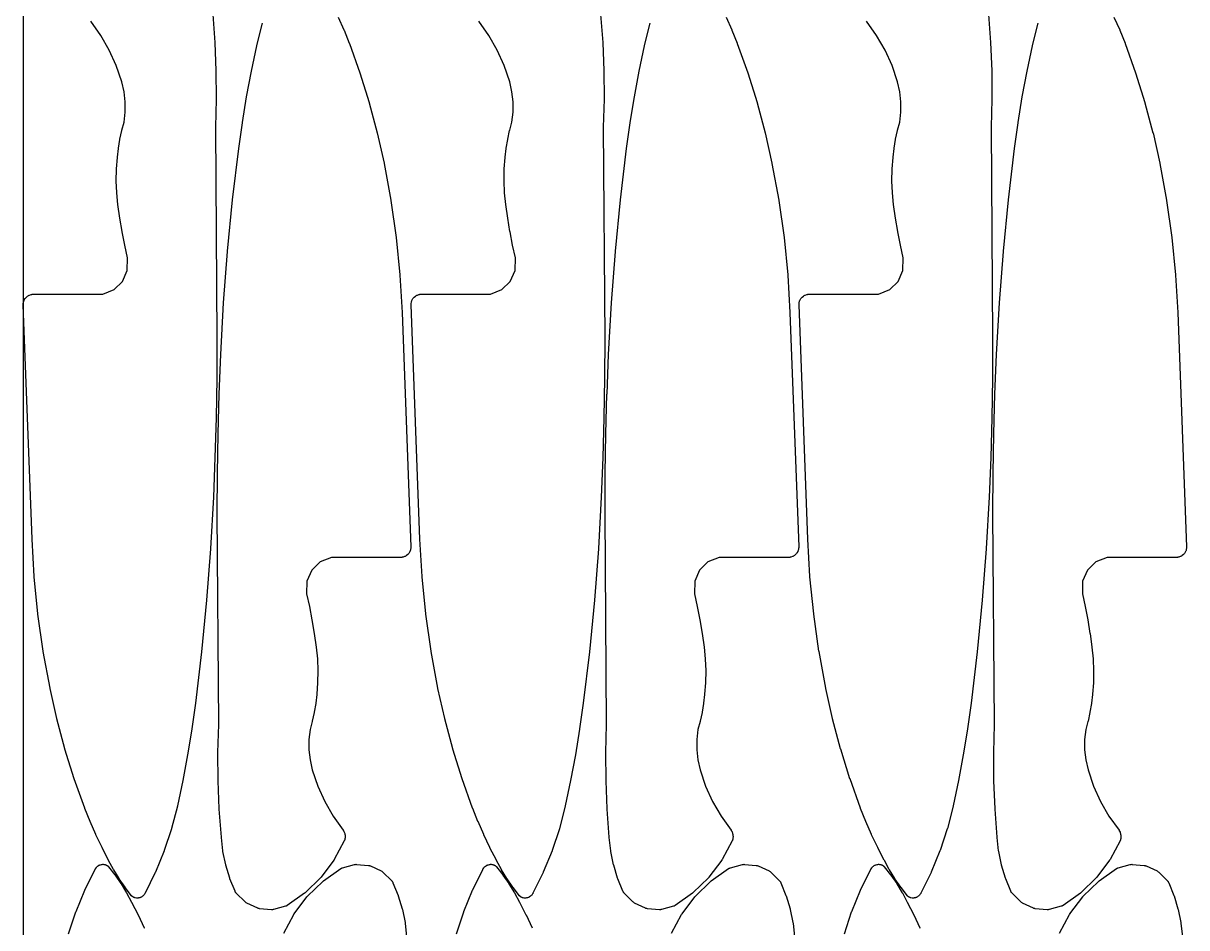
# Model space of a CAD drawing. Header units: metres. Extents: x 0 to 3000, y 0 to 1240.
# Drawn here: x 0 to 401.3, y 307.8 to 619.6 of the extents above; entities that cross this region are included whole.
import ezdxf

# ---------------------------------------------------------------- set-up
doc = ezdxf.new("R2010")
doc.units = ezdxf.units.M

msp = doc.modelspace()

# ---------------------------------------------------------------- linework, layer by layer
at = {"color": 7}
msp.add_lwpolyline([(0, 0), (3000, 0), (3000, 1240), (0, 1240), (0, 0)], close=True, dxfattribs=at)
at = {"color": 1}
for points in [[(65.35, 622.64), (66.07, 612.99), (66.07, 612.92), (66.46, 603.25), (66.46, 603.19), (66.53, 593.52), (66.53, 593.45), (66.27, 583.81), (66.79, 510.93), (66.79, 510.92), (66.79, 510.91), (66.74, 497.26), (66.74, 497.24), (66.51, 483.6), (66.51, 483.57), (66.13, 469.94), (66.13, 469.91), (65.58, 456.28), (65.58, 456.26), (65.58, 456.25), (64.58, 438.49), (64.58, 438.44), (63.21, 420.71), (63.21, 420.67), (61.48, 402.96), (61.47, 402.92), (59.37, 385.25), (59.37, 385.23), (59.37, 385.21), (58.12, 376.34), (58.11, 376.3), (56.67, 367.46), (56.66, 367.42), (55.02, 358.61), (55.01, 358.57), (53.17, 349.81), (53.16, 349.76), (53.15, 349.72), (51.18, 342.05), (51.14, 341.91), (48.64, 334.41), (48.6, 334.28), (45.59, 326.96), (45.53, 326.84), (42.03, 319.73), (42.02, 319.71), (42.01, 319.69), (41.97, 319.63), (41.93, 319.56), (41.92, 319.54), (41.91, 319.52), (41.7, 319.2), (41.58, 319.04), (41.45, 318.9), (41.31, 318.76), (41.15, 318.64), (40.84, 318.43), (40.68, 318.33), (40.51, 318.25), (40.33, 318.18), (40.15, 318.13), (39.78, 318.05), (39.59, 318.01), (39.4, 318), (39.2, 318), (39.01, 318.03), (38.62, 318.09), (38.57, 318.11), (38.52, 318.11), (38.48, 318.13), (38.43, 318.14), (38.38, 318.15), (38.33, 318.17), (38.29, 318.18), (38.25, 318.2), (38.2, 318.22), (38.15, 318.24), (38.11, 318.26), (38.07, 318.28), (38.02, 318.3), (37.98, 318.33), (37.94, 318.35), (37.9, 318.37), (37.85, 318.4), (37.81, 318.43), (37.77, 318.46), (37.73, 318.49), (37.7, 318.52), (37.65, 318.55), (37.62, 318.58), (37.59, 318.61), (37.55, 318.65), (37.51, 318.69), (37.48, 318.72), (37.45, 318.76), (37.42, 318.8), (37.38, 318.84), (35.2, 321.64), (35.13, 321.73), (33.11, 324.66), (33.04, 324.75), (31.19, 327.78), (31.13, 327.88), (29.45, 331.02), (29.44, 331.03), (29.43, 331.05), (27.19, 335.38), (27.16, 335.44), (25.06, 339.84), (25.03, 339.9), (23.07, 344.37), (23.05, 344.43), (21.23, 348.96), (21.22, 349), (21.21, 349.03), (17.6, 359.1), (17.57, 359.18), (14.39, 369.39), (14.36, 369.47), (11.6, 379.8), (11.58, 379.88), (9.24, 390.32), (9.23, 390.35), (9.23, 390.39), (6.89, 403.06), (6.88, 403.14), (5.07, 415.88), (5.06, 415.97), (3.79, 428.77), (3.78, 428.86), (3.03, 441.71), (3.03, 441.73), (3.03, 441.75), (0, 522.58), (0, 522.67), (0, 522.76), (0, 522.77), (0, 522.77), (0.01, 522.86), (0.02, 522.95), (0.11, 523.51), (0.14, 523.69), (0.19, 523.87), (0.26, 524.04), (0.35, 524.21), (0.62, 524.67), (0.72, 524.83), (0.83, 524.97), (0.95, 525.1), (1.09, 525.23), (1.51, 525.57), (1.66, 525.68), (1.82, 525.77), (1.99, 525.86), (2.16, 525.92), (2.69, 526.09), (2.71, 526.1), (2.72, 526.1), (2.8, 526.12), (2.88, 526.14), (2.9, 526.15), (2.91, 526.15), (3, 526.16), (3.08, 526.18), (3.09, 526.18), (3.11, 526.18), (3.19, 526.18), (3.27, 526.19), (3.29, 526.19), (3.3, 526.19), (27.39, 526.19), (31.31, 527.77), (31.31, 527.77), (34.21, 530.62), (35.84, 534.33), (35.94, 538.71), (35, 543.07), (34.99, 543.11), (34.1, 547.72), (34.09, 547.77), (33.31, 552.4), (33.31, 552.44), (32.64, 557.09), (32.63, 557.13), (32.63, 557.17), (32.23, 561.12), (32.22, 561.24), (32.06, 565.2), (32.06, 565.32), (32.14, 569.28), (32.15, 569.4), (32.47, 573.35), (32.47, 573.38), (32.47, 573.41), (32.81, 576.44), (32.83, 576.55), (33.32, 579.55), (33.34, 579.66), (33.98, 582.63), (34.01, 582.73), (34.77, 585.53), (35.16, 588.99), (35.16, 592.51), (34.77, 596), (33.99, 599.45), (32.1, 605), (29.68, 610.34), (26.76, 615.42), (23.3, 620.28)], [(199.14, 622.64), (199.85, 612.99), (199.86, 612.92), (200.25, 603.25), (200.25, 603.19), (200.31, 593.52), (200.31, 593.45), (200.06, 583.81), (200.58, 510.93), (200.58, 510.92), (200.58, 510.91), (200.52, 497.26), (200.52, 497.24), (200.3, 483.6), (200.3, 483.57), (199.91, 469.94), (199.91, 469.91), (199.36, 456.28), (199.36, 456.26), (199.36, 456.25), (198.36, 438.49), (198.36, 438.44), (197, 420.71), (196.99, 420.67), (195.26, 402.96), (195.26, 402.92), (193.16, 385.25), (193.15, 385.23), (193.15, 385.21), (191.9, 376.34), (191.9, 376.3), (190.45, 367.46), (190.45, 367.42), (188.81, 358.61), (188.8, 358.57), (186.96, 349.81), (186.95, 349.76), (186.94, 349.72), (184.96, 342.05), (184.93, 341.91), (182.43, 334.41), (182.38, 334.28), (179.38, 326.96), (179.32, 326.84), (175.81, 319.73), (175.8, 319.71), (175.79, 319.69), (175.76, 319.63), (175.72, 319.56), (175.71, 319.54), (175.69, 319.52), (175.48, 319.2), (175.37, 319.04), (175.24, 318.9), (175.09, 318.76), (174.94, 318.64), (174.63, 318.43), (174.47, 318.33), (174.3, 318.25), (174.12, 318.18), (173.93, 318.13), (173.57, 318.05), (173.38, 318.01), (173.18, 318), (172.99, 318), (172.79, 318.03), (172.41, 318.09), (172.36, 318.11), (172.31, 318.11), (172.26, 318.13), (172.22, 318.14), (172.17, 318.15), (172.12, 318.17), (172.08, 318.18), (172.03, 318.2), (171.98, 318.22), (171.94, 318.24), (171.89, 318.26), (171.85, 318.28), (171.81, 318.3), (171.76, 318.33), (171.72, 318.35), (171.68, 318.37), (171.64, 318.4), (171.6, 318.43), (171.56, 318.46), (171.52, 318.49), (171.48, 318.52), (171.44, 318.55), (171.41, 318.58), (171.37, 318.61), (171.34, 318.65), (171.3, 318.69), (171.27, 318.72), (171.24, 318.76), (171.2, 318.8), (171.17, 318.84), (168.98, 321.64), (168.92, 321.73), (166.89, 324.66), (166.83, 324.75), (164.97, 327.78), (164.92, 327.88), (163.23, 331.02), (163.23, 331.03), (163.22, 331.05), (160.98, 335.38), (160.95, 335.44), (158.85, 339.84), (158.82, 339.9), (156.86, 344.37), (156.84, 344.43), (155.02, 348.96), (155.01, 349), (154.99, 349.03), (151.39, 359.1), (151.36, 359.18), (148.17, 369.39), (148.15, 369.47), (145.38, 379.8), (145.37, 379.88), (143.03, 390.32), (143.02, 390.35), (143.01, 390.39), (140.68, 403.06), (140.67, 403.14), (138.86, 415.88), (138.85, 415.97), (137.57, 428.77), (137.56, 428.86), (136.82, 441.71), (136.82, 441.73), (136.81, 441.75), (133.79, 522.58), (133.79, 522.67), (133.79, 522.76), (133.79, 522.77), (133.79, 522.77), (133.8, 522.86), (133.81, 522.95), (133.89, 523.51), (133.93, 523.69), (133.98, 523.87), (134.05, 524.04), (134.14, 524.21), (134.41, 524.67), (134.5, 524.83), (134.62, 524.97), (134.74, 525.1), (134.88, 525.23), (135.3, 525.57), (135.45, 525.68), (135.6, 525.77), (135.77, 525.86), (135.95, 525.92), (136.48, 526.09), (136.49, 526.1), (136.51, 526.1), (136.59, 526.12), (136.67, 526.14), (136.68, 526.15), (136.7, 526.15), (136.78, 526.16), (136.86, 526.18), (136.88, 526.18), (136.89, 526.18), (136.98, 526.18), (137.06, 526.19), (137.07, 526.19), (137.09, 526.19), (161.18, 526.19), (165.1, 527.77), (165.1, 527.77), (168, 530.62), (169.63, 534.33), (169.73, 538.71), (168.78, 543.07), (168.77, 543.11), (167.89, 547.72), (167.88, 547.77), (167.1, 552.4), (167.09, 552.44), (166.42, 557.09), (166.42, 557.13), (166.41, 557.17), (166.02, 561.12), (166.01, 561.24), (165.85, 565.2), (165.85, 565.32), (165.93, 569.28), (165.93, 569.4), (166.25, 573.35), (166.26, 573.38), (166.26, 573.41), (166.6, 576.44), (166.61, 576.55), (167.1, 579.55), (167.12, 579.66), (167.77, 582.63), (167.79, 582.73), (168.55, 585.53), (168.95, 588.99), (168.95, 592.51), (168.56, 596), (167.78, 599.45), (165.89, 605), (163.47, 610.34), (160.55, 615.42), (157.09, 620.28)], [(332.92, 622.64), (333.64, 612.99), (333.64, 612.92), (334.03, 603.25), (334.03, 603.19), (334.1, 593.52), (334.1, 593.45), (333.84, 583.81), (334.36, 510.93), (334.36, 510.92), (334.36, 510.91), (334.31, 497.26), (334.31, 497.24), (334.09, 483.6), (334.08, 483.57), (333.7, 469.94), (333.7, 469.91), (333.15, 456.28), (333.15, 456.26), (333.15, 456.25), (332.15, 438.49), (332.15, 438.44), (330.78, 420.71), (330.78, 420.67), (329.05, 402.96), (329.04, 402.92), (326.94, 385.25), (326.94, 385.23), (326.94, 385.21), (325.69, 376.34), (325.68, 376.3), (324.24, 367.46), (324.23, 367.42), (322.59, 358.61), (322.58, 358.57), (320.75, 349.81), (320.73, 349.76), (320.73, 349.72), (318.75, 342.05), (318.71, 341.91), (316.22, 334.41), (316.17, 334.28), (313.16, 326.96), (313.11, 326.84), (309.6, 319.73), (309.59, 319.71), (309.58, 319.69), (309.54, 319.63), (309.5, 319.56), (309.49, 319.54), (309.48, 319.52), (309.27, 319.2), (309.15, 319.04), (309.02, 318.9), (308.88, 318.76), (308.72, 318.64), (308.41, 318.43), (308.25, 318.33), (308.08, 318.25), (307.9, 318.18), (307.72, 318.13), (307.35, 318.05), (307.16, 318.01), (306.97, 318), (306.77, 318), (306.58, 318.03), (306.2, 318.09), (306.15, 318.11), (306.09, 318.11), (306.05, 318.13), (306, 318.14), (305.96, 318.15), (305.91, 318.17), (305.86, 318.18), (305.82, 318.2), (305.77, 318.22), (305.72, 318.24), (305.68, 318.26), (305.64, 318.28), (305.59, 318.3), (305.55, 318.33), (305.51, 318.35), (305.47, 318.37), (305.42, 318.4), (305.38, 318.43), (305.34, 318.46), (305.31, 318.49), (305.27, 318.52), (305.23, 318.55), (305.19, 318.58), (305.16, 318.61), (305.12, 318.65), (305.08, 318.69), (305.05, 318.72), (305.02, 318.76), (304.99, 318.8), (304.96, 318.84), (302.77, 321.64), (302.7, 321.73), (300.68, 324.66), (300.62, 324.75), (298.76, 327.78), (298.7, 327.88), (297.02, 331.02), (297.01, 331.03), (297, 331.05), (294.76, 335.38), (294.73, 335.44), (292.63, 339.84), (292.61, 339.9), (290.65, 344.37), (290.62, 344.43), (288.81, 348.96), (288.79, 349), (288.78, 349.03), (285.17, 359.1), (285.15, 359.18), (281.96, 369.39), (281.94, 369.47), (279.17, 379.8), (279.15, 379.88), (276.81, 390.32), (276.81, 390.35), (276.8, 390.39), (274.47, 403.06), (274.45, 403.14), (272.65, 415.88), (272.64, 415.97), (271.36, 428.77), (271.35, 428.86), (270.6, 441.71), (270.6, 441.73), (270.6, 441.75), (267.57, 522.58), (267.57, 522.67), (267.57, 522.76), (267.57, 522.77), (267.57, 522.77), (267.58, 522.86), (267.59, 522.95), (267.68, 523.51), (267.71, 523.69), (267.77, 523.87), (267.84, 524.04), (267.92, 524.21), (268.19, 524.67), (268.29, 524.83), (268.4, 524.97), (268.53, 525.1), (268.66, 525.23), (269.08, 525.57), (269.23, 525.68), (269.39, 525.77), (269.56, 525.86), (269.73, 525.92), (270.26, 526.09), (270.28, 526.1), (270.3, 526.1), (270.38, 526.12), (270.45, 526.14), (270.47, 526.15), (270.49, 526.15), (270.57, 526.16), (270.65, 526.18), (270.66, 526.18), (270.68, 526.18), (270.76, 526.18), (270.84, 526.19), (270.86, 526.19), (270.88, 526.19), (294.96, 526.19), (298.88, 527.77), (298.88, 527.77), (301.78, 530.62), (303.41, 534.33), (303.51, 538.71), (302.57, 543.07), (302.56, 543.11), (301.67, 547.72), (301.66, 547.77), (300.89, 552.4), (300.88, 552.44), (300.21, 557.09), (300.21, 557.13), (300.2, 557.17), (299.8, 561.12), (299.79, 561.24), (299.63, 565.2), (299.63, 565.32), (299.71, 569.28), (299.72, 569.4), (300.04, 573.35), (300.04, 573.38), (300.05, 573.41), (300.38, 576.44), (300.4, 576.55), (300.89, 579.55), (300.91, 579.66), (301.55, 582.63), (301.58, 582.73), (302.34, 585.53), (302.73, 588.99), (302.74, 592.51), (302.35, 596), (301.56, 599.45), (299.67, 605), (297.26, 610.34), (294.34, 615.42), (290.87, 620.28)], [(108.65, 621.76), (110.61, 617.29), (110.64, 617.23), (112.45, 612.7), (112.46, 612.66), (112.48, 612.63), (116.09, 602.56), (116.11, 602.48), (119.3, 592.27), (119.32, 592.19), (122.09, 581.86), (122.11, 581.78), (124.44, 571.34), (124.45, 571.31), (124.46, 571.27), (126.79, 558.6), (126.81, 558.52), (128.61, 545.78), (128.62, 545.7), (129.9, 532.89), (129.91, 532.8), (130.66, 519.95), (130.66, 519.93), (130.66, 519.91), (133.69, 439.08), (133.68, 438.99), (133.68, 438.9), (133.68, 438.89), (133.68, 438.89), (133.67, 438.8), (133.66, 438.71), (133.58, 438.15), (133.54, 437.97), (133.49, 437.79), (133.42, 437.62), (133.34, 437.46), (133.07, 436.99), (132.97, 436.83), (132.86, 436.69), (132.73, 436.56), (132.6, 436.43), (132.18, 436.09), (132.03, 435.98), (131.87, 435.89), (131.7, 435.81), (131.53, 435.74), (130.99, 435.57), (130.98, 435.56), (130.96, 435.56), (130.88, 435.54), (130.8, 435.52), (130.79, 435.52), (130.77, 435.51), (130.69, 435.5), (130.61, 435.49), (130.59, 435.48), (130.58, 435.48), (130.5, 435.48), (130.41, 435.47), (130.4, 435.47), (130.38, 435.47), (106.29, 435.47), (102.37, 433.89), (102.37, 433.89), (99.48, 431.05), (97.84, 427.33), (97.74, 422.95), (98.69, 418.59), (98.7, 418.55), (99.59, 413.94), (99.59, 413.89), (100.37, 409.26), (100.38, 409.22), (101.05, 404.57), (101.05, 404.53), (101.06, 404.49), (101.46, 400.54), (101.46, 400.42), (101.62, 396.46), (101.62, 396.34), (101.54, 392.38), (101.54, 392.26), (101.22, 388.31), (101.21, 388.28), (101.21, 388.25), (100.87, 385.22), (100.86, 385.11), (100.37, 382.11), (100.35, 382.01), (99.7, 379.03), (99.68, 378.93), (98.92, 376.13), (98.53, 372.67), (98.52, 369.15), (98.91, 365.66), (99.7, 362.21), (101.59, 356.66), (104, 351.32), (106.92, 346.24), (110.38, 341.38), (110.43, 341.3), (110.48, 341.22), (110.48, 341.22), (110.49, 341.21), (110.53, 341.13), (110.57, 341.05), (110.74, 340.69), (110.81, 340.52), (110.86, 340.34), (110.95, 339.96), (110.99, 339.78), (111.01, 339.6), (111.03, 339.21), (111.03, 339.02), (111.02, 338.83), (110.96, 338.45), (110.95, 338.38), (110.94, 338.32), (110.93, 338.28), (110.93, 338.25), (110.91, 338.19), (110.89, 338.13), (110.88, 338.1), (110.88, 338.06), (110.85, 338), (110.83, 337.94), (110.81, 337.91), (110.8, 337.88), (110.77, 337.82), (110.74, 337.76), (107.28, 331.3), (107.21, 331.17), (107.12, 331.04), (102.73, 325.22), (102.63, 325.11), (102.53, 324.99), (97.3, 319.92), (97.19, 319.81), (97.06, 319.72), (91.08, 315.48), (91.04, 315.45), (90.99, 315.42), (90.95, 315.4), (90.92, 315.38), (90.87, 315.35), (90.82, 315.32), (90.78, 315.31), (90.74, 315.29), (90.69, 315.27), (90.64, 315.25), (90.6, 315.23), (90.56, 315.22), (90.51, 315.2), (90.45, 315.19), (86.34, 314.07), (86.16, 314.03), (85.99, 314.01), (85.81, 314), (85.64, 314.01), (81.51, 314.37), (81.34, 314.39), (81.17, 314.43), (81.01, 314.48), (80.85, 314.55), (77.09, 316.28), (76.93, 316.37), (76.78, 316.46), (76.64, 316.57), (76.51, 316.68), (73.49, 319.7), (73.49, 319.7), (73.48, 319.71), (73.42, 319.78), (73.36, 319.84), (73.36, 319.85), (73.35, 319.86), (73.3, 319.93), (73.25, 320), (73.24, 320.01), (73.24, 320.01), (73.19, 320.09), (73.14, 320.17), (73.14, 320.18), (73.14, 320.18), (73.1, 320.27), (73.06, 320.35), (73.06, 320.35), (73.05, 320.36), (71.29, 324.7), (71.23, 324.88), (69.87, 329.35), (69.83, 329.53), (68.89, 334.11), (68.86, 334.29), (68.34, 338.95), (68.34, 338.99), (68.34, 339.02), (67.62, 348.67), (67.62, 348.74), (67.23, 358.41), (67.22, 358.47), (67.16, 368.15), (67.16, 368.21), (67.42, 377.85), (66.89, 450.73), (66.89, 450.74), (66.89, 450.75), (66.95, 464.4), (66.95, 464.42), (67.17, 478.06), (67.17, 478.09), (67.56, 491.72), (67.56, 491.75), (68.11, 505.38), (68.11, 505.4), (68.11, 505.41), (69.11, 523.18), (69.11, 523.22), (70.48, 540.95), (70.48, 540.99), (72.21, 558.7), (72.22, 558.74), (74.31, 576.41), (74.32, 576.43), (74.32, 576.45), (75.57, 585.32), (75.57, 585.36), (77.02, 594.2), (77.03, 594.24), (78.67, 603.05), (78.67, 603.09), (80.51, 611.86), (80.52, 611.9), (80.53, 611.94), (82.51, 619.61)], [(242.44, 621.76), (244.4, 617.29), (244.42, 617.23), (246.24, 612.7), (246.25, 612.66), (246.26, 612.63), (249.87, 602.56), (249.9, 602.48), (253.09, 592.27), (253.11, 592.19), (255.87, 581.86), (255.89, 581.78), (258.23, 571.34), (258.24, 571.31), (258.25, 571.27), (260.58, 558.6), (260.59, 558.52), (262.4, 545.78), (262.41, 545.7), (263.69, 532.89), (263.69, 532.8), (264.44, 519.95), (264.44, 519.93), (264.44, 519.91), (267.47, 439.08), (267.47, 438.99), (267.47, 438.9), (267.47, 438.89), (267.47, 438.89), (267.46, 438.8), (267.45, 438.71), (267.37, 438.15), (267.33, 437.97), (267.28, 437.79), (267.21, 437.62), (267.12, 437.46), (266.85, 436.99), (266.75, 436.83), (266.64, 436.69), (266.52, 436.56), (266.38, 436.43), (265.96, 436.09), (265.81, 435.98), (265.65, 435.89), (265.49, 435.81), (265.31, 435.74), (264.78, 435.57), (264.76, 435.56), (264.75, 435.56), (264.67, 435.54), (264.59, 435.52), (264.57, 435.52), (264.56, 435.51), (264.48, 435.5), (264.4, 435.49), (264.38, 435.48), (264.36, 435.48), (264.28, 435.48), (264.2, 435.47), (264.18, 435.47), (264.17, 435.47), (240.08, 435.47), (236.16, 433.89), (236.16, 433.89), (233.26, 431.05), (231.63, 427.33), (231.53, 422.95), (232.48, 418.59), (232.49, 418.55), (233.37, 413.94), (233.38, 413.89), (234.16, 409.26), (234.17, 409.22), (234.83, 404.57), (234.84, 404.53), (234.84, 404.49), (235.24, 400.54), (235.25, 400.42), (235.41, 396.46), (235.41, 396.34), (235.33, 392.38), (235.32, 392.26), (235, 388.31), (235, 388.28), (235, 388.25), (234.66, 385.22), (234.65, 385.11), (234.15, 382.11), (234.14, 382.01), (233.49, 379.03), (233.46, 378.93), (232.7, 376.13), (232.31, 372.67), (232.31, 369.15), (232.7, 365.66), (233.48, 362.21), (235.37, 356.66), (237.79, 351.32), (240.71, 346.24), (244.17, 341.38), (244.22, 341.3), (244.27, 341.22), (244.27, 341.22), (244.27, 341.21), (244.32, 341.13), (244.36, 341.05), (244.52, 340.69), (244.59, 340.52), (244.64, 340.34), (244.74, 339.96), (244.77, 339.78), (244.79, 339.6), (244.82, 339.21), (244.82, 339.02), (244.8, 338.83), (244.75, 338.45), (244.74, 338.38), (244.73, 338.32), (244.72, 338.28), (244.71, 338.25), (244.7, 338.19), (244.68, 338.13), (244.67, 338.1), (244.66, 338.06), (244.64, 338), (244.61, 337.94), (244.6, 337.91), (244.59, 337.88), (244.56, 337.82), (244.53, 337.76), (241.07, 331.3), (240.99, 331.17), (240.9, 331.04), (236.52, 325.22), (236.42, 325.11), (236.31, 324.99), (231.09, 319.92), (230.97, 319.81), (230.85, 319.72), (224.87, 315.48), (224.82, 315.45), (224.77, 315.42), (224.74, 315.4), (224.7, 315.38), (224.65, 315.35), (224.6, 315.32), (224.57, 315.31), (224.53, 315.29), (224.48, 315.27), (224.42, 315.25), (224.38, 315.23), (224.35, 315.22), (224.29, 315.2), (224.24, 315.19), (220.12, 314.07), (219.95, 314.03), (219.78, 314.01), (219.6, 314), (219.42, 314.01), (215.3, 314.37), (215.13, 314.39), (214.96, 314.43), (214.79, 314.48), (214.63, 314.55), (210.87, 316.28), (210.71, 316.37), (210.57, 316.46), (210.43, 316.57), (210.3, 316.68), (207.28, 319.7), (207.28, 319.7), (207.27, 319.71), (207.21, 319.78), (207.15, 319.84), (207.14, 319.85), (207.14, 319.86), (207.09, 319.93), (207.03, 320), (207.03, 320.01), (207.02, 320.01), (206.98, 320.09), (206.93, 320.17), (206.93, 320.18), (206.92, 320.18), (206.89, 320.27), (206.85, 320.35), (206.84, 320.35), (206.84, 320.36), (205.08, 324.7), (205.02, 324.88), (203.66, 329.35), (203.61, 329.53), (202.67, 334.11), (202.64, 334.29), (202.13, 338.95), (202.13, 338.99), (202.12, 339.02), (201.41, 348.67), (201.4, 348.74), (201.01, 358.41), (201.01, 358.47), (200.94, 368.15), (200.94, 368.21), (201.2, 377.85), (200.68, 450.73), (200.68, 450.74), (200.68, 450.75), (200.74, 464.4), (200.74, 464.42), (200.96, 478.06), (200.96, 478.09), (201.34, 491.72), (201.35, 491.75), (201.9, 505.38), (201.9, 505.4), (201.9, 505.41), (202.89, 523.18), (202.9, 523.22), (204.26, 540.95), (204.26, 540.99), (206, 558.7), (206, 558.74), (208.1, 576.41), (208.1, 576.43), (208.11, 576.45), (209.35, 585.32), (209.36, 585.36), (210.8, 594.2), (210.81, 594.24), (212.45, 603.05), (212.46, 603.09), (214.3, 611.86), (214.31, 611.9), (214.32, 611.94), (216.29, 619.61)], [(376.22, 621.76), (378.18, 617.29), (378.21, 617.23), (380.02, 612.7), (380.04, 612.66), (380.05, 612.63), (383.66, 602.56), (383.68, 602.48), (386.87, 592.27), (386.89, 592.19), (389.66, 581.86), (389.68, 581.78), (392.02, 571.34), (392.02, 571.31), (392.03, 571.27), (394.36, 558.6), (394.38, 558.52), (396.18, 545.78), (396.19, 545.7), (397.47, 532.89), (397.48, 532.8), (398.23, 519.95), (398.23, 519.93), (398.23, 519.91), (401.26, 439.08), (401.26, 438.99), (401.26, 438.9), (401.26, 438.89), (401.26, 438.89), (401.25, 438.8), (401.24, 438.71), (401.15, 438.15), (401.12, 437.97), (401.06, 437.79), (400.99, 437.62), (400.91, 437.46), (400.64, 436.99), (400.54, 436.83), (400.43, 436.69), (400.3, 436.56), (400.17, 436.43), (399.75, 436.09), (399.6, 435.98), (399.44, 435.89), (399.27, 435.81), (399.1, 435.74), (398.57, 435.57), (398.55, 435.56), (398.53, 435.56), (398.45, 435.54), (398.38, 435.52), (398.36, 435.52), (398.34, 435.51), (398.26, 435.5), (398.18, 435.49), (398.17, 435.48), (398.15, 435.48), (398.07, 435.48), (397.99, 435.47), (397.97, 435.47), (397.95, 435.47), (373.87, 435.47), (369.95, 433.89), (369.95, 433.89), (367.05, 431.05), (365.41, 427.33), (365.32, 422.95), (366.26, 418.59), (366.27, 418.55), (367.16, 413.94), (367.17, 413.89), (367.94, 409.26), (367.95, 409.22), (368.62, 404.57), (368.62, 404.53), (368.63, 404.49), (369.03, 400.54), (369.04, 400.42), (369.19, 396.46), (369.2, 396.34), (369.12, 392.38), (369.11, 392.26), (368.79, 388.31), (368.78, 388.28), (368.78, 388.25), (368.45, 385.22), (368.43, 385.11), (367.94, 382.11), (367.92, 382.01), (367.27, 379.03), (367.25, 378.93), (366.49, 376.13), (366.1, 372.67), (366.09, 369.15), (366.48, 365.66), (367.27, 362.21), (369.16, 356.66), (371.57, 351.32), (374.49, 346.24), (377.96, 341.38), (378, 341.3), (378.05, 341.22), (378.06, 341.22), (378.06, 341.21), (378.1, 341.13), (378.14, 341.05), (378.31, 340.69), (378.38, 340.52), (378.43, 340.34), (378.52, 339.96), (378.56, 339.78), (378.58, 339.6), (378.6, 339.21), (378.6, 339.02), (378.59, 338.83), (378.54, 338.45), (378.52, 338.38), (378.51, 338.32), (378.51, 338.28), (378.5, 338.25), (378.48, 338.19), (378.47, 338.13), (378.46, 338.1), (378.45, 338.06), (378.42, 338), (378.4, 337.94), (378.39, 337.91), (378.37, 337.88), (378.34, 337.82), (378.32, 337.76), (374.86, 331.3), (374.78, 331.17), (374.69, 331.04), (370.3, 325.22), (370.21, 325.11), (370.1, 324.99), (364.87, 319.92), (364.76, 319.81), (364.64, 319.72), (358.66, 315.48), (358.61, 315.45), (358.56, 315.42), (358.53, 315.4), (358.49, 315.38), (358.44, 315.35), (358.39, 315.32), (358.35, 315.31), (358.32, 315.29), (358.26, 315.27), (358.21, 315.25), (358.17, 315.23), (358.13, 315.22), (358.08, 315.2), (358.02, 315.19), (353.91, 314.07), (353.74, 314.03), (353.56, 314.01), (353.39, 314), (353.21, 314.01), (349.08, 314.37), (348.91, 314.39), (348.74, 314.43), (348.58, 314.48), (348.42, 314.55), (344.66, 316.28), (344.5, 316.37), (344.35, 316.46), (344.21, 316.57), (344.08, 316.68), (341.07, 319.7), (341.06, 319.7), (341.06, 319.71), (341, 319.78), (340.93, 319.84), (340.93, 319.85), (340.92, 319.86), (340.87, 319.93), (340.82, 320), (340.81, 320.01), (340.81, 320.01), (340.76, 320.09), (340.72, 320.17), (340.71, 320.18), (340.71, 320.18), (340.67, 320.27), (340.63, 320.35), (340.63, 320.35), (340.63, 320.36), (338.86, 324.7), (338.8, 324.88), (337.44, 329.35), (337.4, 329.53), (336.46, 334.11), (336.43, 334.29), (335.91, 338.95), (335.91, 338.99), (335.91, 339.02), (335.19, 348.67), (335.19, 348.74), (334.8, 358.41), (334.8, 358.47), (334.73, 368.15), (334.73, 368.21), (334.99, 377.85), (334.46, 450.73), (334.47, 450.74), (334.46, 450.75), (334.52, 464.4), (334.52, 464.42), (334.74, 478.06), (334.74, 478.09), (335.13, 491.72), (335.13, 491.75), (335.68, 505.38), (335.68, 505.4), (335.68, 505.41), (336.68, 523.18), (336.68, 523.22), (338.05, 540.95), (338.05, 540.99), (339.78, 558.7), (339.79, 558.74), (341.89, 576.41), (341.89, 576.43), (341.89, 576.45), (343.14, 585.32), (343.15, 585.36), (344.59, 594.2), (344.6, 594.24), (346.24, 603.05), (346.25, 603.09), (348.08, 611.86), (348.09, 611.9), (348.1, 611.94), (350.08, 619.61)], [(15.65, 305.75), (18.15, 313.25), (18.2, 313.38), (21.2, 320.7), (21.26, 320.83), (24.76, 327.93), (24.78, 327.95), (24.79, 327.97), (24.82, 328.03), (24.86, 328.1), (24.87, 328.12), (24.88, 328.14), (25.1, 328.46), (25.21, 328.62), (25.34, 328.77), (25.48, 328.9), (25.64, 329.02), (25.95, 329.23), (26.11, 329.33), (26.28, 329.41), (26.46, 329.48), (26.64, 329.53), (27.01, 329.61), (27.2, 329.65), (27.4, 329.66), (27.59, 329.66), (27.79, 329.63), (28.17, 329.57), (28.22, 329.56), (28.27, 329.55), (28.32, 329.53), (28.36, 329.52), (28.41, 329.51), (28.46, 329.49), (28.5, 329.48), (28.55, 329.46), (28.59, 329.44), (28.64, 329.42), (28.68, 329.4), (28.73, 329.38), (28.77, 329.36), (28.82, 329.34), (28.86, 329.31), (28.9, 329.29), (28.94, 329.26), (28.98, 329.23), (29.02, 329.2), (29.06, 329.18), (29.1, 329.14), (29.14, 329.11), (29.17, 329.08), (29.21, 329.05), (29.24, 329.01), (29.28, 328.97), (29.31, 328.94), (29.34, 328.91), (29.37, 328.86), (29.41, 328.83), (31.6, 326.02), (31.66, 325.93), (33.69, 323), (33.75, 322.91), (35.61, 319.88), (35.66, 319.78), (37.35, 316.64), (37.35, 316.63), (37.36, 316.61), (39.6, 312.28), (39.63, 312.22), (41.73, 307.82), (41.76, 307.76)], [(89.83, 305.9), (93.29, 312.36), (93.37, 312.49), (93.46, 312.62), (97.85, 318.44), (97.94, 318.56), (98.05, 318.67), (103.28, 323.74), (103.39, 323.85), (103.51, 323.94), (109.49, 328.18), (109.54, 328.21), (109.59, 328.24), (109.63, 328.26), (109.66, 328.28), (109.71, 328.31), (109.76, 328.34), (109.8, 328.35), (109.84, 328.37), (109.89, 328.39), (109.94, 328.42), (109.98, 328.43), (110.02, 328.44), (110.07, 328.46), (110.13, 328.48), (114.24, 329.59), (114.41, 329.63), (114.59, 329.65), (114.76, 329.66), (114.94, 329.65), (119.07, 329.29), (119.24, 329.27), (119.41, 329.23), (119.57, 329.18), (119.73, 329.11), (123.49, 327.38), (123.65, 327.3), (123.8, 327.2), (123.94, 327.09), (124.07, 326.98), (127.08, 323.96), (127.09, 323.96), (127.09, 323.95), (127.16, 323.88), (127.22, 323.82), (127.22, 323.81), (127.23, 323.81), (127.28, 323.73), (127.33, 323.66), (127.34, 323.65), (127.34, 323.65), (127.39, 323.57), (127.43, 323.49), (127.44, 323.48), (127.44, 323.48), (127.48, 323.4), (127.52, 323.31), (127.52, 323.31), (127.52, 323.3), (129.29, 318.96), (129.35, 318.78), (130.71, 314.31), (130.75, 314.13), (131.69, 309.55), (131.72, 309.37), (132.24, 304.71)], [(149.44, 305.75), (151.93, 313.25), (151.98, 313.38), (154.99, 320.7), (155.04, 320.83), (158.55, 327.93), (158.56, 327.95), (158.57, 327.97), (158.61, 328.03), (158.65, 328.1), (158.66, 328.12), (158.67, 328.14), (158.88, 328.46), (159, 328.62), (159.13, 328.77), (159.27, 328.9), (159.43, 329.02), (159.74, 329.23), (159.9, 329.33), (160.07, 329.41), (160.25, 329.48), (160.43, 329.53), (160.8, 329.61), (160.99, 329.65), (161.18, 329.66), (161.38, 329.66), (161.57, 329.63), (161.95, 329.57), (162.01, 329.56), (162.06, 329.55), (162.1, 329.53), (162.15, 329.52), (162.2, 329.51), (162.25, 329.49), (162.29, 329.48), (162.33, 329.46), (162.38, 329.44), (162.43, 329.42), (162.47, 329.4), (162.51, 329.38), (162.56, 329.36), (162.6, 329.34), (162.64, 329.31), (162.68, 329.29), (162.73, 329.26), (162.77, 329.23), (162.81, 329.2), (162.84, 329.18), (162.88, 329.14), (162.92, 329.11), (162.96, 329.08), (162.99, 329.05), (163.03, 329.01), (163.07, 328.97), (163.1, 328.94), (163.13, 328.91), (163.16, 328.86), (163.19, 328.83), (165.38, 326.02), (165.45, 325.93), (167.47, 323), (167.54, 322.91), (169.39, 319.88), (169.45, 319.78), (171.13, 316.64), (171.14, 316.63), (171.15, 316.61), (173.39, 312.28), (173.42, 312.22), (175.52, 307.82), (175.55, 307.76)], [(223.62, 305.9), (227.08, 312.36), (227.16, 312.49), (227.25, 312.62), (231.63, 318.44), (231.73, 318.56), (231.84, 318.67), (237.06, 323.74), (237.18, 323.85), (237.3, 323.94), (243.28, 328.18), (243.33, 328.21), (243.38, 328.24), (243.41, 328.26), (243.45, 328.28), (243.5, 328.31), (243.55, 328.34), (243.58, 328.35), (243.62, 328.37), (243.67, 328.39), (243.73, 328.42), (243.77, 328.43), (243.8, 328.44), (243.86, 328.46), (243.91, 328.48), (248.03, 329.59), (248.2, 329.63), (248.37, 329.65), (248.55, 329.66), (248.73, 329.65), (252.85, 329.29), (253.03, 329.27), (253.19, 329.23), (253.36, 329.18), (253.52, 329.11), (257.28, 327.38), (257.44, 327.3), (257.58, 327.2), (257.72, 327.09), (257.85, 326.98), (260.87, 323.96), (260.88, 323.96), (260.88, 323.95), (260.94, 323.88), (261, 323.82), (261.01, 323.81), (261.01, 323.81), (261.07, 323.73), (261.12, 323.66), (261.12, 323.65), (261.13, 323.65), (261.17, 323.57), (261.22, 323.49), (261.22, 323.48), (261.23, 323.48), (261.27, 323.4), (261.3, 323.31), (261.31, 323.31), (261.31, 323.3), (263.07, 318.96), (263.14, 318.78), (264.49, 314.31), (264.54, 314.13), (265.48, 309.55), (265.51, 309.37), (266.02, 304.71)], [(283.23, 305.75), (285.72, 313.25), (285.77, 313.38), (288.77, 320.7), (288.83, 320.83), (292.34, 327.93), (292.35, 327.95), (292.36, 327.97), (292.4, 328.03), (292.43, 328.1), (292.44, 328.12), (292.46, 328.14), (292.67, 328.46), (292.78, 328.62), (292.91, 328.77), (293.06, 328.9), (293.21, 329.02), (293.52, 329.23), (293.68, 329.33), (293.85, 329.41), (294.03, 329.48), (294.22, 329.53), (294.58, 329.61), (294.77, 329.65), (294.97, 329.66), (295.16, 329.66), (295.36, 329.63), (295.74, 329.57), (295.79, 329.56), (295.84, 329.55), (295.89, 329.53), (295.93, 329.52), (295.98, 329.51), (296.03, 329.49), (296.07, 329.48), (296.12, 329.46), (296.17, 329.44), (296.21, 329.42), (296.26, 329.4), (296.3, 329.38), (296.34, 329.36), (296.39, 329.34), (296.43, 329.31), (296.47, 329.29), (296.51, 329.26), (296.56, 329.23), (296.59, 329.2), (296.63, 329.18), (296.67, 329.14), (296.71, 329.11), (296.74, 329.08), (296.78, 329.05), (296.81, 329.01), (296.85, 328.97), (296.88, 328.94), (296.91, 328.91), (296.95, 328.86), (296.98, 328.83), (299.17, 326.02), (299.23, 325.93), (301.26, 323), (301.32, 322.91), (303.18, 319.88), (303.23, 319.78), (304.92, 316.64), (304.92, 316.63), (304.93, 316.61), (307.17, 312.28), (307.2, 312.22), (309.3, 307.82), (309.33, 307.76)], [(357.41, 305.9), (360.87, 312.36), (360.94, 312.49), (361.03, 312.62), (365.42, 318.44), (365.52, 318.56), (365.62, 318.67), (370.85, 323.74), (370.96, 323.85), (371.09, 323.94), (377.07, 328.18), (377.11, 328.21), (377.16, 328.24), (377.2, 328.26), (377.23, 328.28), (377.28, 328.31), (377.33, 328.34), (377.37, 328.35), (377.41, 328.37), (377.46, 328.39), (377.51, 328.42), (377.55, 328.43), (377.59, 328.44), (377.64, 328.46), (377.7, 328.48), (381.81, 329.59), (381.99, 329.63), (382.16, 329.65), (382.34, 329.66), (382.51, 329.65), (386.64, 329.29), (386.81, 329.27), (386.98, 329.23), (387.14, 329.18), (387.3, 329.11), (391.07, 327.38), (391.22, 327.3), (391.37, 327.2), (391.51, 327.09), (391.64, 326.98), (394.66, 323.96), (394.66, 323.96), (394.67, 323.95), (394.73, 323.88), (394.79, 323.82), (394.79, 323.81), (394.8, 323.81), (394.85, 323.73), (394.91, 323.66), (394.91, 323.65), (394.91, 323.65), (394.96, 323.57), (395.01, 323.49), (395.01, 323.48), (395.01, 323.48), (395.05, 323.4), (395.09, 323.31), (395.09, 323.31), (395.1, 323.3), (396.86, 318.96), (396.92, 318.78), (398.28, 314.31), (398.32, 314.13), (399.26, 309.55), (399.29, 309.37), (399.81, 304.71)]]:
    msp.add_lwpolyline(points, dxfattribs=at)

doc.saveas('drawing.dxf')
